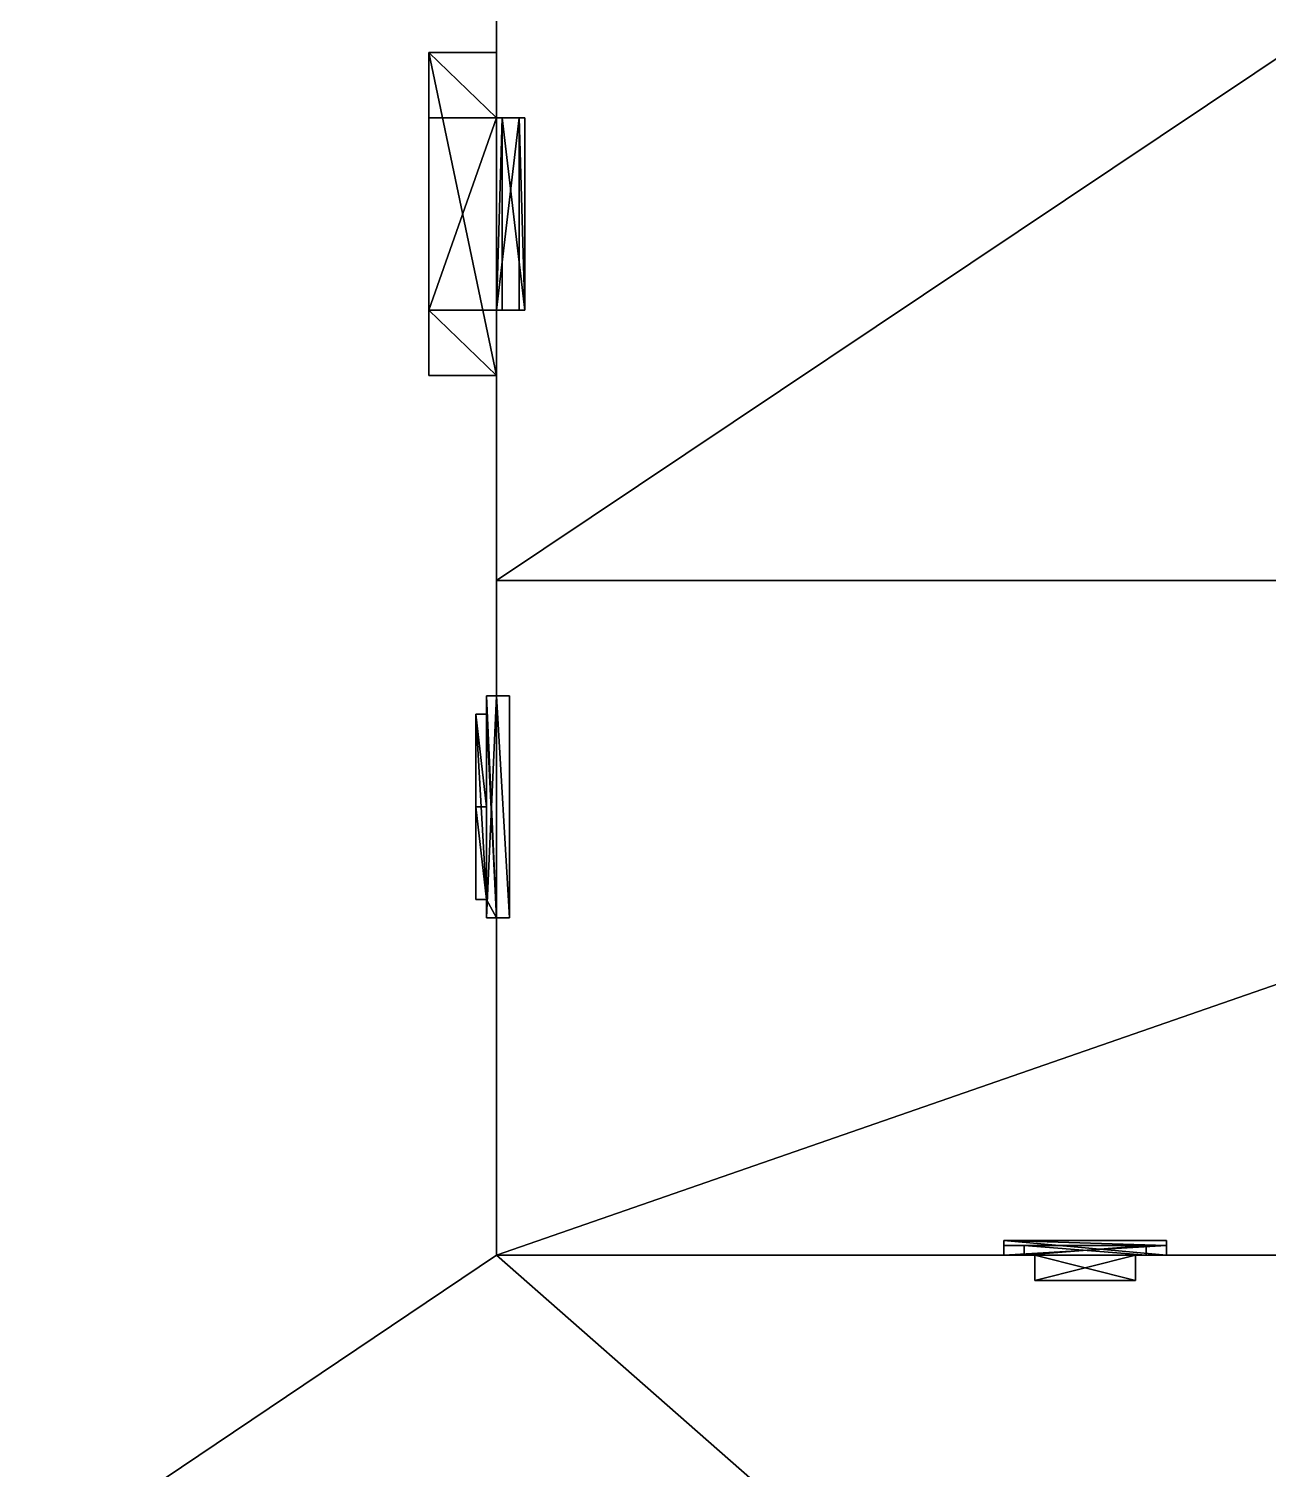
# Model space of a CAD drawing. Header units: metres. Extents: x -124 to 108, y 0 to 201.
# Drawn here: x 27.49 to 31.83, y 5.23 to 10.28 of the extents above; entities that cross this region are included whole.
import ezdxf

# ---------------------------------------------------------------- set-up
doc = ezdxf.new("R2010")
doc.units = ezdxf.units.M
doc.layers.get('0').update_dxf_attribs({"true_color": 0xff5454})

# ---------------------------------------------------------------- blocks, each defined once
blk = doc.blocks.new('window_iii')
for p, q in [((0, 1.1557), (0, 0.0603)), ((0, 1.1557, 0.0333), (0, 0.0603, 0.0333)), ((0, 1.1557), (0, 1.1557, 0.0333)), ((0.5699, 1.1557, 0.0333), (0, 1.1557, 0.0333)), ((0.5699, 1.1557), (0, 1.1557)), ((0.5699, 0.0603, 0.0333), (0.5699, 1.1557, 0.0333)), ((0.5699, 0.0603), (0.5699, 1.1557)), ((0.5699, 1.1557), (0.5699, 1.1557, 0.0333)), ((0.4986, 1.0844, 0.0333), (0.0713, 1.0844, 0.0333)), ((0.0713, 1.0844, 0.0333), (0.0713, 1.0844)), ((0.4986, 1.0844), (0.0713, 1.0844)), ((0.0713, 1.0844, 0.0333), (0.0713, 0.1316, 0.0333)), ((0.0713, 1.0844), (0.0713, 0.1316)), ((0.4986, 1.0844, 0.0333), (0.4986, 1.0844)), ((0.4986, 0.1316), (0.4986, 1.0844)), ((0.1086, 1.0471, -0.0889), (0.1086, 0.6453, -0.0889)), ((0.1086, 1.0471, -0.0889), (0.1086, 1.0471)), ((0.1086, 1.0471), (0.1086, 0.6453)), ((0.4613, 1.0471), (0.1086, 1.0471)), ((0.4613, 1.0471, -0.0889), (0.1086, 1.0471, -0.0889)), ((0.4613, 0.6453), (0.4613, 1.0471)), ((0.4613, 1.0471, -0.0889), (0.4613, 1.0471)), ((0.4613, 0.6453, -0.0889), (0.4613, 1.0471, -0.0889)), ((0.1086, 0.6453, -0.0889), (0.1086, 0.6453)), ((0.1086, 0.6453), (0.4613, 0.6453)), ((0.1086, 0.6453, -0.0889), (0.4613, 0.6453, -0.0889)), ((0.4613, 0.6453, -0.0889), (0.4613, 0.6453)), ((0.1086, 0.5707, -0.0889), (0.1086, 0.1689, -0.0889)), ((0.1086, 0.5707, -0.0889), (0.1086, 0.5707)), ((0.1086, 0.5707), (0.1086, 0.1689)), ((0.4613, 0.5707), (0.1086, 0.5707)), ((0.4613, 0.5707, -0.0889), (0.1086, 0.5707, -0.0889)), ((0.4613, 0.1689), (0.4613, 0.5707)), ((0.4613, 0.1689, -0.0889), (0.4613, 0.5707, -0.0889)), ((0.4613, 0.5707, -0.0889), (0.4613, 0.5707)), ((0.1086, 0.1689, -0.0889), (0.1086, 0.1689)), ((0.1086, 0.1689, -0.0889), (0.4613, 0.1689, -0.0889)), ((0.1086, 0.1689), (0.4613, 0.1689)), ((0.4613, 0.1689, -0.0889), (0.4613, 0.1689)), ((0.0713, 0.1316, 0.0333), (0.4986, 0.1316, 0.0333)), ((0.0713, 0.1316), (0.4986, 0.1316)), ((0.0713, 0.1316, 0.0333), (0.0713, 0.1316)), ((0.4986, 0.1316, 0.0333), (0.4986, 0.1316)), ((0, 0.0603), (0, 0)), ((0, 0.0603, 0.0333), (0, 0, 0.0508)), ((0, 0.0603, 0.0333), (0.5699, 0.0603, 0.0333)), ((0, 0.0603), (0.5699, 0.0603)), ((0.5699, 0.0603, 0.0333), (0.5699, 0, 0.0508)), ((0.5699, 0.0603), (0.5699, 0)), ((0, 0), (0, 0, 0.0508)), ((0, 0, 0.0508), (0.5699, 0, 0.0508)), ((0, 0), (0.5699, 0)), ((0.5699, 0), (0.5699, 0, 0.0508))]:
    blk.add_line(p, q)
at = {"color": 45, "true_color": 0xaa8f5f}
blk.add_line((0.4986, 0.1316, 0.0333), (0.4986, 1.0844, 0.0333), dxfattribs=at)
mesh = blk.add_polyface(dxfattribs=at)
corners = [(0, 0.0603, 0.0333), (0, 0), (0, 0, 0.0508), (0, 0.0603), (0, 1.1557, 0.0333), (0, 1.1557)]
mesh.append_faces([[corners[k] for k in face] for face in [(0, 1, 2), (3, 4, 5)]], dxfattribs={"vtx0": -1, "color": 45})
mesh.append_faces([[corners[k] for k in face] for face in [(1, 0, 3)]], dxfattribs={"vtx0": -1, "vtx1": -1, "color": 45})
mesh.append_faces([[corners[k] for k in face] for face in [(3, 0, 4)]], dxfattribs={"vtx0": -1, "vtx2": -1, "color": 45})
mesh = blk.add_polyface(dxfattribs=at)
corners = [(0, 0.0603, 0.0333), (0.0713, 0.1316, 0.0333), (0, 1.1557, 0.0333), (0.5699, 0.0603, 0.0333), (0.4986, 0.1316, 0.0333), (0.4986, 1.0844, 0.0333), (0.0713, 1.0844, 0.0333), (0.5699, 1.1557, 0.0333)]
mesh.append_faces([[corners[k] for k in face] for face in [(0, 1, 2), (1, 3, 4), (4, 3, 5), (2, 6, 7), (6, 2, 1), (7, 5, 3)]], dxfattribs={"vtx0": -1, "vtx1": -1, "color": 45})
mesh.append_faces([[corners[k] for k in face] for face in [(1, 0, 3), (7, 6, 5)]], dxfattribs={"vtx0": -1, "vtx2": -1, "color": 45})
mesh = blk.add_polyface(dxfattribs=at)
corners = [(0, 1.1557, 0.0333), (0.5699, 1.1557), (0, 1.1557), (0.5699, 1.1557, 0.0333)]
mesh.append_faces([[corners[k] for k in face] for face in [(0, 1, 2), (1, 0, 3)]], dxfattribs={"vtx0": -1, "color": 45})
mesh = blk.add_polyface(dxfattribs=at)
corners = [(0.5699, 0.0603), (0.5699, 0, 0.0508), (0.5699, 0), (0.5699, 0.0603, 0.0333), (0.5699, 1.1557), (0.5699, 1.1557, 0.0333)]
mesh.append_faces([[corners[k] for k in face] for face in [(0, 1, 2), (3, 4, 5)]], dxfattribs={"vtx0": -1, "color": 45})
mesh.append_faces([[corners[k] for k in face] for face in [(1, 0, 3)]], dxfattribs={"vtx0": -1, "vtx1": -1, "color": 45})
mesh.append_faces([[corners[k] for k in face] for face in [(3, 0, 4)]], dxfattribs={"vtx0": -1, "vtx2": -1, "color": 45})
mesh = blk.add_polyface(dxfattribs=at)
corners = [(0.4986, 1.0844, 0.0333), (0.0713, 1.0844), (0.4986, 1.0844), (0.0713, 1.0844, 0.0333)]
mesh.append_faces([[corners[k] for k in face] for face in [(0, 1, 2), (1, 0, 3)]], dxfattribs={"vtx0": -1, "color": 45})
at = {"color": 29, "true_color": 0x423123}
mesh = blk.add_polyface(dxfattribs=at)
corners = [(0.0713, 0.1316), (0.1086, 0.1689), (0.0713, 1.0844), (0.4986, 0.1316), (0.4613, 0.1689), (0.4613, 0.5707), (0.4613, 0.6453), (0.4613, 1.0471), (0.1086, 1.0471), (0.4986, 1.0844), (0.1086, 0.5707), (0.1086, 0.6453)]
mesh.append_faces([[corners[k] for k in face] for face in [(0, 1, 2), (1, 3, 4), (4, 3, 5), (6, 3, 7), (2, 8, 9), (8, 10, 11), (9, 7, 3), (5, 11, 10), (11, 5, 6)]], dxfattribs={"vtx0": -1, "vtx1": -1, "color": 29})
mesh.append_faces([[corners[k] for k in face] for face in [(5, 3, 6), (8, 2, 1)]], dxfattribs={"vtx0": -1, "vtx1": -1, "vtx2": -1, "color": 29})
mesh.append_faces([[corners[k] for k in face] for face in [(1, 0, 3), (8, 1, 10), (9, 8, 7)]], dxfattribs={"vtx0": -1, "vtx2": -1, "color": 29})
at = {"color": 45, "true_color": 0xaa8f5f}
mesh = blk.add_polyface(dxfattribs=at)
corners = [(0.0713, 1.0844), (0.0713, 0.1316, 0.0333), (0.0713, 0.1316), (0.0713, 1.0844, 0.0333)]
mesh.append_faces([[corners[k] for k in face] for face in [(0, 1, 2), (1, 0, 3)]], dxfattribs={"vtx0": -1, "color": 45})
mesh = blk.add_polyface(dxfattribs=at)
corners = [(0.4986, 1.0844, 0.0333), (0.4986, 0.1316), (0.4986, 0.1316, 0.0333), (0.4986, 1.0844)]
mesh.append_faces([[corners[k] for k in face] for face in [(0, 1, 2), (1, 0, 3)]], dxfattribs={"vtx0": -1, "color": 45})
at = {"color": 29, "true_color": 0x423123}
mesh = blk.add_polyface(dxfattribs=at)
corners = [(0.1086, 1.0471, -0.0889), (0.1086, 0.6453), (0.1086, 0.6453, -0.0889), (0.1086, 1.0471)]
mesh.append_faces([[corners[k] for k in face] for face in [(0, 1, 2), (1, 0, 3)]], dxfattribs={"vtx0": -1, "color": 29})
mesh = blk.add_polyface(dxfattribs=at)
corners = [(0.4613, 1.0471), (0.1086, 1.0471, -0.0889), (0.4613, 1.0471, -0.0889), (0.1086, 1.0471)]
mesh.append_faces([[corners[k] for k in face] for face in [(0, 1, 2), (1, 0, 3)]], dxfattribs={"vtx0": -1, "color": 29})
at = {"color": 28, "true_color": 0x130f0a}
mesh = blk.add_polyface(dxfattribs=at)
corners = [(0.4613, 0.6453, -0.0889), (0.1086, 1.0471, -0.0889), (0.1086, 0.6453, -0.0889), (0.4613, 1.0471, -0.0889)]
mesh.append_faces([[corners[k] for k in face] for face in [(0, 1, 2), (1, 0, 3)]], dxfattribs={"vtx0": -1, "color": 28})
at = {"color": 29, "true_color": 0x423123}
mesh = blk.add_polyface(dxfattribs=at)
corners = [(0.4613, 1.0471), (0.4613, 0.6453, -0.0889), (0.4613, 0.6453), (0.4613, 1.0471, -0.0889)]
mesh.append_faces([[corners[k] for k in face] for face in [(0, 1, 2), (1, 0, 3)]], dxfattribs={"vtx0": -1, "color": 29})
mesh = blk.add_polyface(dxfattribs=at)
corners = [(0.1086, 0.6453), (0.4613, 0.6453, -0.0889), (0.1086, 0.6453, -0.0889), (0.4613, 0.6453)]
mesh.append_faces([[corners[k] for k in face] for face in [(0, 1, 2), (1, 0, 3)]], dxfattribs={"vtx0": -1, "color": 29})
mesh = blk.add_polyface(dxfattribs=at)
corners = [(0.1086, 0.5707, -0.0889), (0.1086, 0.1689), (0.1086, 0.1689, -0.0889), (0.1086, 0.5707)]
mesh.append_faces([[corners[k] for k in face] for face in [(0, 1, 2), (1, 0, 3)]], dxfattribs={"vtx0": -1, "color": 29})
mesh = blk.add_polyface(dxfattribs=at)
corners = [(0.4613, 0.5707), (0.1086, 0.5707, -0.0889), (0.4613, 0.5707, -0.0889), (0.1086, 0.5707)]
mesh.append_faces([[corners[k] for k in face] for face in [(0, 1, 2), (1, 0, 3)]], dxfattribs={"vtx0": -1, "color": 29})
at = {"color": 28, "true_color": 0x130f0a}
mesh = blk.add_polyface(dxfattribs=at)
corners = [(0.4613, 0.1689, -0.0889), (0.1086, 0.5707, -0.0889), (0.1086, 0.1689, -0.0889), (0.4613, 0.5707, -0.0889)]
mesh.append_faces([[corners[k] for k in face] for face in [(0, 1, 2), (1, 0, 3)]], dxfattribs={"vtx0": -1, "color": 28})
at = {"color": 29, "true_color": 0x423123}
mesh = blk.add_polyface(dxfattribs=at)
corners = [(0.4613, 0.5707), (0.4613, 0.1689, -0.0889), (0.4613, 0.1689), (0.4613, 0.5707, -0.0889)]
mesh.append_faces([[corners[k] for k in face] for face in [(0, 1, 2), (1, 0, 3)]], dxfattribs={"vtx0": -1, "color": 29})
mesh = blk.add_polyface(dxfattribs=at)
corners = [(0.1086, 0.1689), (0.4613, 0.1689, -0.0889), (0.1086, 0.1689, -0.0889), (0.4613, 0.1689)]
mesh.append_faces([[corners[k] for k in face] for face in [(0, 1, 2), (1, 0, 3)]], dxfattribs={"vtx0": -1, "color": 29})
at = {"color": 45, "true_color": 0xaa8f5f}
mesh = blk.add_polyface(dxfattribs=at)
corners = [(0.0713, 0.1316, 0.0333), (0.4986, 0.1316), (0.0713, 0.1316), (0.4986, 0.1316, 0.0333)]
mesh.append_faces([[corners[k] for k in face] for face in [(0, 1, 2), (1, 0, 3)]], dxfattribs={"vtx0": -1, "color": 45})
mesh = blk.add_polyface(dxfattribs=at)
corners = [(0.5699, 0), (0, 0.0603), (0, 0), (0.5699, 0.0603)]
mesh.append_faces([[corners[k] for k in face] for face in [(0, 1, 2), (1, 0, 3)]], dxfattribs={"vtx0": -1, "color": 45})
mesh = blk.add_polyface(dxfattribs=at)
corners = [(0.5699, 0, 0.0508), (0, 0.0603, 0.0333), (0, 0, 0.0508), (0.5699, 0.0603, 0.0333)]
mesh.append_faces([[corners[k] for k in face] for face in [(0, 1, 2), (1, 0, 3)]], dxfattribs={"vtx0": -1, "color": 45})
mesh = blk.add_polyface(dxfattribs=at)
corners = [(0.5699, 0, 0.0508), (0, 0), (0.5699, 0), (0, 0, 0.0508)]
mesh.append_faces([[corners[k] for k in face] for face in [(0, 1, 2), (1, 0, 3)]], dxfattribs={"vtx0": -1, "color": 45})
blk = doc.blocks.new('dorTruncated')
at = {"color": 37, "true_color": 0x7b6641}
blk.add_line((0.2286, 2.3257), (0.2286, 2.5854, 0.0206), dxfattribs=at)
for p, q in [((0.2286, 2.5854, 0.0206), (0.9017, 2.5854, 0.0206)), ((0.2286, 2.5854, 0.0206), (0.2286, 2.5792, 0.0997)), ((0.2286, 2.3257, 0.0796), (0.2286, 2.5792, 0.0997)), ((0.2286, 2.5792, 0.0997), (0.9017, 2.5792, 0.0997)), ((0.9017, 2.5854, 0.0206), (0.9017, 2.3257)), ((0.9017, 2.5854, 0.0206), (0.9017, 2.5792, 0.0997)), ((0.9017, 2.5792, 0.0997), (0.9017, 2.3257, 0.0796)), ((0.2286, 2.3257), (0, 0)), ((0.2286, 2.3257, -0.2365), (0, 0, -0.2365)), ((0.2286, 2.3257), (0.9017, 2.3257)), ((0.2286, 2.3257), (0.2286, 2.3257, -0.2365)), ((0.9017, 2.3257, -0.2365), (0.2286, 2.3257, -0.2365)), ((0.2286, 2.3257), (0.2286, 2.3257, 0.0796)), ((0.9017, 2.3257, 0.0796), (0.2286, 2.3257, 0.0796)), ((1.1303, 0), (0.9017, 2.3257)), ((0.9017, 2.3257), (0.9017, 2.3257, -0.2365)), ((1.1303, 0, -0.2365), (0.9017, 2.3257, -0.2365)), ((0.9017, 2.3257), (0.9017, 2.3257, 0.0796)), ((0, 0), (1.1303, 0)), ((0, 0), (0, 0, -0.2365)), ((0, 0, -0.2365), (1.1303, 0, -0.2365)), ((1.1303, 0), (1.1303, 0, -0.2365))]:
    blk.add_line(p, q)
mesh = blk.add_polyface()
corners = [(0.9017, 2.5854, 0.0206), (0.2286, 2.3257), (0.2286, 2.5854, 0.0206), (0.9017, 2.3257)]
mesh.append_faces([[corners[k] for k in face] for face in [(0, 1, 2), (1, 0, 3)]], dxfattribs={"vtx0": -1})
mesh = blk.add_polyface(dxfattribs=at)
corners = [(0.2286, 2.3257, 0.0796), (0.2286, 2.5854, 0.0206), (0.2286, 2.3257), (0.2286, 2.5792, 0.0997)]
mesh.append_faces([[corners[k] for k in face] for face in [(0, 1, 2), (1, 0, 3)]], dxfattribs={"vtx0": -1, "color": 37})
mesh = blk.add_polyface(dxfattribs=at)
corners = [(0.2286, 2.5792, 0.0997), (0.9017, 2.5854, 0.0206), (0.2286, 2.5854, 0.0206), (0.9017, 2.5792, 0.0997)]
mesh.append_faces([[corners[k] for k in face] for face in [(0, 1, 2), (1, 0, 3)]], dxfattribs={"vtx0": -1, "color": 37})
mesh = blk.add_polyface(dxfattribs=at)
corners = [(0.9017, 2.3257, 0.0796), (0.2286, 2.5792, 0.0997), (0.2286, 2.3257, 0.0796), (0.9017, 2.5792, 0.0997)]
mesh.append_faces([[corners[k] for k in face] for face in [(0, 1, 2), (1, 0, 3)]], dxfattribs={"vtx0": -1, "color": 37})
mesh = blk.add_polyface(dxfattribs=at)
corners = [(0.9017, 2.5854, 0.0206), (0.9017, 2.3257, 0.0796), (0.9017, 2.3257), (0.9017, 2.5792, 0.0997)]
mesh.append_faces([[corners[k] for k in face] for face in [(0, 1, 2), (1, 0, 3)]], dxfattribs={"vtx0": -1, "color": 37})
at = {"color": 45, "true_color": 0x9b7d59}
mesh = blk.add_polyface(dxfattribs=at)
corners = [(0.2286, 2.3257, -0.2365), (0, 0), (0, 0, -0.2365), (0.2286, 2.3257)]
mesh.append_faces([[corners[k] for k in face] for face in [(0, 1, 2), (1, 0, 3)]], dxfattribs={"vtx0": -1, "color": 45})
at = {"color": 18, "true_color": 0x000000}
mesh = blk.add_polyface(dxfattribs=at)
corners = [(1.1303, 0, -0.2365), (0.2286, 2.3257, -0.2365), (0, 0, -0.2365), (0.9017, 2.3257, -0.2365)]
mesh.append_faces([[corners[k] for k in face] for face in [(0, 1, 2), (1, 0, 3)]], dxfattribs={"vtx0": -1, "color": 18})
at = {"color": 37, "true_color": 0x7b6641}
mesh = blk.add_polyface(dxfattribs=at)
corners = [(0.9017, 2.3257), (0.2286, 2.3257, -0.2365), (0.9017, 2.3257, -0.2365), (0.2286, 2.3257)]
mesh.append_faces([[corners[k] for k in face] for face in [(0, 1, 2), (1, 0, 3)]], dxfattribs={"vtx0": -1, "color": 37})
mesh = blk.add_polyface(dxfattribs=at)
corners = [(0.9017, 2.3257, 0.0796), (0.2286, 2.3257), (0.9017, 2.3257), (0.2286, 2.3257, 0.0796)]
mesh.append_faces([[corners[k] for k in face] for face in [(0, 1, 2), (1, 0, 3)]], dxfattribs={"vtx0": -1, "color": 37})
at = {"color": 45, "true_color": 0x9b7d59}
mesh = blk.add_polyface(dxfattribs=at)
corners = [(0.9017, 2.3257), (1.1303, 0, -0.2365), (1.1303, 0), (0.9017, 2.3257, -0.2365)]
mesh.append_faces([[corners[k] for k in face] for face in [(0, 1, 2), (1, 0, 3)]], dxfattribs={"vtx0": -1, "color": 45})
mesh = blk.add_polyface(dxfattribs=at)
corners = [(0, 0), (1.1303, 0, -0.2365), (0, 0, -0.2365), (1.1303, 0)]
mesh.append_faces([[corners[k] for k in face] for face in [(0, 1, 2), (1, 0, 3)]], dxfattribs={"vtx0": -1, "color": 45})
blk = doc.blocks.new('door_ii')
for p, q in [((0, 2.0383), (0, 1.962)), ((0, 2.0383), (0, 2.0383, 0.046)), ((0, 1.962), (0, 2.0383, 0.046)), ((0.7777, 1.962), (0.7777, 2.0383)), ((0.7777, 2.0383), (0.7777, 2.0383, 0.046)), ((0.7777, 1.962), (0.7777, 2.0383, 0.046)), ((0.7777, 1.962, -0.0349), (0, 1.962, -0.0349)), ((0, 1.962, -0.0349), (0, 0, -0.0349)), ((0, 1.962), (0, 0)), ((0, 1.962), (0, 1.962, -0.0349)), ((0, 1.962), (0.7777, 1.962)), ((0.3889, 1.9314, -0.0714), (0.0643, 1.6068, -0.0714)), ((0.3889, 1.9314, -0.0349), (0.0643, 1.6068, -0.0349)), ((0.7134, 1.6068, -0.0714), (0.3889, 1.9314, -0.0714)), ((0.7134, 1.6068, -0.0349), (0.3889, 1.9314, -0.0349)), ((0.3889, 1.9314, -0.0714), (0.3889, 1.9314, -0.0349)), ((0.7777, 0, -0.0349), (0.7777, 1.962, -0.0349)), ((0.7777, 0), (0.7777, 1.962)), ((0.7777, 1.962), (0.7777, 1.962, -0.0349)), ((0.0643, 1.6068, -0.0714), (0.0643, 0, -0.0714)), ((0.0643, 1.6068, -0.0714), (0.0643, 1.6068, -0.0349)), ((0.0643, 1.6068, -0.0349), (0.0643, 0, -0.0349)), ((0.7134, 0, -0.0714), (0.7134, 1.6068, -0.0714)), ((0.7134, 0, -0.0349), (0.7134, 1.6068, -0.0349)), ((0.7134, 1.6068, -0.0714), (0.7134, 1.6068, -0.0349)), ((0, 0, -0.0349), (0.0643, 0, -0.0349)), ((0, 0), (0.7777, 0)), ((0, 0), (0, 0, -0.0349)), ((0.0643, 0, -0.0714), (0.0643, 0, -0.0349)), ((0.0643, 0, -0.0714), (0.7134, 0, -0.0714)), ((0.7134, 0, -0.0714), (0.7134, 0, -0.0349)), ((0.7134, 0, -0.0349), (0.7777, 0, -0.0349)), ((0.7777, 0), (0.7777, 0, -0.0349))]:
    blk.add_line(p, q)
at = {"color": 35, "true_color": 0x927150}
for p, q in [((0.7777, 2.0383), (0, 2.0383)), ((0.7777, 2.0383, 0.046), (0, 2.0383, 0.046))]:
    blk.add_line(p, q, dxfattribs=at)
at = {"color": 45, "true_color": 0xaa8f5f}
mesh = blk.add_polyface(dxfattribs=at)
corners = [(0, 2.0383), (0, 1.962), (0, 2.0383, 0.046)]
mesh.append_faces([[corners[k] for k in face] for face in [(0, 1, 2)]], dxfattribs={"color": 45})
mesh = blk.add_polyface(dxfattribs=at)
corners = [(0, 2.0383, 0.046), (0.7777, 2.0383), (0, 2.0383), (0.7777, 2.0383, 0.046)]
mesh.append_faces([[corners[k] for k in face] for face in [(0, 1, 2), (1, 0, 3)]], dxfattribs={"vtx0": -1, "color": 45})
at = {"color": 35, "true_color": 0x927150}
mesh = blk.add_polyface(dxfattribs=at)
corners = [(0.7777, 1.962), (0, 2.0383, 0.046), (0, 1.962), (0.7777, 2.0383, 0.046)]
mesh.append_faces([[corners[k] for k in face] for face in [(0, 1, 2), (1, 0, 3)]], dxfattribs={"vtx0": -1, "color": 35})
at = {"color": 45, "true_color": 0xaa8f5f}
mesh = blk.add_polyface(dxfattribs=at)
corners = [(0.7777, 2.0383, 0.046), (0.7777, 1.962), (0.7777, 2.0383)]
mesh.append_faces([[corners[k] for k in face] for face in [(0, 1, 2)]], dxfattribs={"color": 45})
mesh = blk.add_polyface(dxfattribs=at)
corners = [(0.7777, 0, -0.0349), (0.7134, 1.6068, -0.0349), (0.7134, 0, -0.0349), (0.0643, 0, -0.0349), (0, 1.962, -0.0349), (0, 0, -0.0349), (0.0643, 1.6068, -0.0349), (0.3889, 1.9314, -0.0349), (0.7777, 1.962, -0.0349)]
mesh.append_faces([[corners[k] for k in face] for face in [(0, 1, 2), (3, 4, 5)]], dxfattribs={"vtx0": -1, "color": 45})
mesh.append_faces([[corners[k] for k in face] for face in [(4, 7, 8), (8, 1, 0)]], dxfattribs={"vtx0": -1, "vtx1": -1, "color": 45})
mesh.append_faces([[corners[k] for k in face] for face in [(4, 3, 6), (4, 6, 7), (8, 7, 1)]], dxfattribs={"vtx0": -1, "vtx2": -1, "color": 45})
mesh = blk.add_polyface(dxfattribs=at)
corners = [(0.7777, 1.962), (0, 1.962, -0.0349), (0.7777, 1.962, -0.0349), (0, 1.962)]
mesh.append_faces([[corners[k] for k in face] for face in [(0, 1, 2), (1, 0, 3)]], dxfattribs={"vtx0": -1, "color": 45})
mesh = blk.add_polyface(dxfattribs=at)
corners = [(0, 1.962, -0.0349), (0, 0), (0, 0, -0.0349), (0, 1.962)]
mesh.append_faces([[corners[k] for k in face] for face in [(0, 1, 2), (1, 0, 3)]], dxfattribs={"vtx0": -1, "color": 45})
mesh = blk.add_polyface(dxfattribs=at)
corners = [(0.3889, 1.9314, -0.0714), (0.0643, 1.6068, -0.0349), (0.0643, 1.6068, -0.0714), (0.3889, 1.9314, -0.0349)]
mesh.append_faces([[corners[k] for k in face] for face in [(0, 1, 2), (1, 0, 3)]], dxfattribs={"vtx0": -1, "color": 45})
at = {"color": 28, "true_color": 0x130f0a}
mesh = blk.add_polyface(dxfattribs=at)
corners = [(0.7134, 0, -0.0714), (0.0643, 1.6068, -0.0714), (0.0643, 0, -0.0714), (0.3889, 1.9314, -0.0714), (0.7134, 1.6068, -0.0714)]
mesh.append_faces([[corners[k] for k in face] for face in [(0, 1, 2), (3, 0, 4)]], dxfattribs={"vtx0": -1, "color": 28})
mesh.append_faces([[corners[k] for k in face] for face in [(1, 0, 3)]], dxfattribs={"vtx0": -1, "vtx1": -1, "color": 28})
at = {"color": 45, "true_color": 0xaa8f5f}
mesh = blk.add_polyface(dxfattribs=at)
corners = [(0.3889, 1.9314, -0.0349), (0.7134, 1.6068, -0.0714), (0.7134, 1.6068, -0.0349), (0.3889, 1.9314, -0.0714)]
mesh.append_faces([[corners[k] for k in face] for face in [(0, 1, 2), (1, 0, 3)]], dxfattribs={"vtx0": -1, "color": 45})
mesh = blk.add_polyface(dxfattribs=at)
corners = [(0.7777, 1.962), (0.7777, 0, -0.0349), (0.7777, 0), (0.7777, 1.962, -0.0349)]
mesh.append_faces([[corners[k] for k in face] for face in [(0, 1, 2), (1, 0, 3)]], dxfattribs={"vtx0": -1, "color": 45})
mesh = blk.add_polyface(dxfattribs=at)
corners = [(0.0643, 1.6068, -0.0714), (0.0643, 0, -0.0349), (0.0643, 0, -0.0714), (0.0643, 1.6068, -0.0349)]
mesh.append_faces([[corners[k] for k in face] for face in [(0, 1, 2), (1, 0, 3)]], dxfattribs={"vtx0": -1, "color": 45})
mesh = blk.add_polyface(dxfattribs=at)
corners = [(0.7134, 1.6068, -0.0349), (0.7134, 0, -0.0714), (0.7134, 0, -0.0349), (0.7134, 1.6068, -0.0714)]
mesh.append_faces([[corners[k] for k in face] for face in [(0, 1, 2), (1, 0, 3)]], dxfattribs={"vtx0": -1, "color": 45})
mesh = blk.add_polyface(dxfattribs=at)
corners = [(0, 0), (0.0643, 0, -0.0349), (0, 0, -0.0349), (0.7134, 0, -0.0349), (0.7777, 0, -0.0349), (0.7777, 0), (0.7134, 0, -0.0714), (0.0643, 0, -0.0714)]
mesh.append_faces([[corners[k] for k in face] for face in [(0, 1, 2), (4, 0, 5), (1, 6, 7)]], dxfattribs={"vtx0": -1, "color": 45})
mesh.append_faces([[corners[k] for k in face] for face in [(3, 0, 4), (6, 1, 3)]], dxfattribs={"vtx0": -1, "vtx1": -1, "color": 45})
mesh.append_faces([[corners[k] for k in face] for face in [(1, 0, 3)]], dxfattribs={"vtx0": -1, "vtx1": -1, "vtx2": -1, "color": 45})
blk = doc.blocks.new('Component_1')
for p, q in [((29.1243, 8.345), (29.1243, 12.8996)), ((29.1243, 5.9828, 21.6551), (29.1243, 12.8996, 21.6551)), ((29.1243, 8.345), (56.2283, 8.345)), ((35.9315, 8.345, 8.9916), (29.1243, 8.345, 8.9916)), ((29.1243, 8.345), (29.1243, 8.345, 8.9916)), ((29.1243, 8.345, 8.9916), (29.1243, 5.9828, 8.9916)), ((35.9315, 5.9828, 21.6551), (29.1243, 5.9828, 21.6551)), ((29.1243, 5.9828, 8.9916), (29.1243, 5.9828, 21.6551)), ((35.9315, 5.9828, 8.9916), (29.1243, 5.9828, 8.9916))]:
    blk.add_line(p, q)
at = {"extrusion": (1, 0, 0)}
for name, p in [('dorTruncated', (9.0637, 0, 29.1243)), ('door_ii', (7.1639, 8.9916, 29.1243))]:
    blk.add_blockref(name, p, dxfattribs=at)
at = {"extrusion": (0, 1, 0)}
blk.add_blockref('window_iii', (-31.4715, 15.0254, 5.9828), dxfattribs=at)
mesh = blk.add_polyface()
corners = [(98.8638, 30.9094), (89.7246, 8.9741), (87.5479, 30.9094), (96.8166, 14.0938), (98.4961, 14.0938), (98.4961, 12.4142), (96.8166, 12.4142), (101.2657, 8.9741), (98.8638, 23.1046), (101.2657, 23.1046), (-20.4883, 200.884), (-36.2436, 166.56), (-36.2436, 200.884), (-62.7983, 120.0462), (-62.7983, 166.56), (-62.7983, 96.8369), (-62.7983, 69.0721), (28.0829, 69.0721), (-20.4883, 166.56), (4.4317, 132.3), (4.4317, 166.56), (28.0829, 132.3), (28.0829, 88.4306), (52.9352, 88.4306), (28.0829, 66.4607), (35.9315, 66.4607), (35.9315, 59.9298), (58.5118, 70.2663), (71.2137, 59.9298), (58.5118, 82.925), (78.994, 70.2663), (71.2137, 47.1726), (86.7108, 98.9359), (52.9352, 98.9359), (78.994, 82.925), (35.9315, 45.5423), (35.9315, 47.1726), (35.9315, 32.3853), (35.9315, 12.8996), (56.2283, 30.6197), (71.0143, 30.6197), (71.0143, 7.874), (89.7246, 7.874), (86.7108, 60.8021), (87.5479, 60.8021), (29.1243, 8.345), (29.1243, 12.8996), (56.2283, 8.345), (30.8642, 32.3853), (30.8642, 45.5423), (-93.4757, 160.2962), (-109.8283, 96.8369), (-109.8283, 160.2962), (-93.4757, 120.0462)]
mesh.append_faces([[corners[k] for k in face] for face in [(7, 8, 9), (10, 11, 12), (11, 13, 14), (19, 18, 20), (32, 23, 33), (31, 35, 36), (2, 43, 44), (38, 45, 46), (35, 48, 49), (50, 51, 52)]], dxfattribs={"vtx0": -1})
mesh.append_faces([[corners[k] for k in face] for face in [(0, 1, 2), (3, 0, 4), (4, 0, 5), (1, 6, 7), (6, 1, 3), (8, 5, 0), (15, 11, 16), (16, 11, 17), (18, 11, 10), (17, 23, 24), (24, 23, 25), (25, 23, 26), (26, 27, 28), (27, 23, 29), (28, 30, 31), (29, 32, 34), (34, 32, 30), (37, 31, 38), (39, 31, 40), (40, 31, 41), (41, 31, 42), (43, 30, 32), (42, 2, 1), (45, 38, 47), (47, 38, 39), (48, 35, 37), (51, 53, 15)]], dxfattribs={"vtx0": -1, "vtx1": -1})
mesh.append_faces([[corners[k] for k in face] for face in [(1, 0, 3), (7, 5, 8), (13, 11, 15), (17, 11, 18), (17, 18, 19), (26, 23, 27), (23, 32, 29), (35, 31, 37), (38, 31, 39), (42, 31, 30), (42, 30, 2), (2, 30, 43)]], dxfattribs={"vtx0": -1, "vtx1": -1, "vtx2": -1})
mesh.append_faces([[corners[k] for k in face] for face in [(7, 6, 5), (17, 19, 21), (17, 21, 22), (17, 22, 23), (28, 27, 30), (51, 50, 53), (15, 53, 13)]], dxfattribs={"vtx0": -1, "vtx2": -1})
mesh = blk.add_polyface()
corners = [(29.1243, 12.8996, 21.6551), (20.2343, 0, 21.6551), (20.2343, 12.8996, 21.6551), (29.1243, 5.9828, 21.6551), (35.9315, 0, 21.6551), (35.9315, 5.9828, 21.6551)]
mesh.append_faces([[corners[k] for k in face] for face in [(0, 1, 2), (4, 3, 5)]], dxfattribs={"vtx0": -1})
mesh.append_faces([[corners[k] for k in face] for face in [(1, 3, 4)]], dxfattribs={"vtx0": -1, "vtx1": -1})
mesh.append_faces([[corners[k] for k in face] for face in [(1, 0, 3)]], dxfattribs={"vtx0": -1, "vtx2": -1})
mesh = blk.add_polyface()
corners = [(29.1243, 10.3606, 8.4914), (29.1243, 10.3928, 11.489), (29.1243, 10.9083, 8.4914), (29.1243, 10.3928, 12.3752), (29.1243, 10.9405, 11.489), (29.1243, 10.9083, 7.6053), (29.1243, 10.4392, 14.9955), (29.1243, 10.9405, 12.3752), (29.1243, 10.4392, 15.8817), (29.1243, 10.9869, 14.9955), (29.1243, 10.5333, 18.1357), (29.1243, 10.9869, 15.8817), (29.1243, 10.5333, 19.0219), (29.1243, 11.081, 18.1357), (29.1243, 5.9828, 21.6551), (29.1243, 5.9828, 8.9916), (29.1243, 12.8996, 21.6551), (29.1243, 7.1639, 11.0299), (29.1243, 7.9417, 11.0299), (29.1243, 7.9417, 10.9536), (29.1243, 7.9417, 8.9916), (29.1243, 8.345, 8.9916), (29.1243, 8.345), (29.1243, 9.0637), (29.1243, 9.2923, 2.3257), (29.1243, 9.9654, 2.3257), (29.1243, 10.194), (29.1243, 11.081, 19.0219), (29.1243, 11.2256, 2.537), (29.1243, 11.3716, 2.537), (29.1243, 11.3716, 1.5829), (29.1243, 11.4621, 2.537), (29.1243, 11.6082, 2.537), (29.1243, 11.6082, 1.5829), (29.1243, 11.2256, 1.5829), (29.1243, 12.8996), (29.1243, 10.3606, 7.6053), (29.1243, 11.4621, 1.5829), (29.1243, 12.8996, 14.9495), (29.1243, 7.1639, 8.9916), (29.1243, 7.1639, 10.9536)]
mesh.append_faces([[corners[k] for k in face] for face in [(35, 16, 38), (39, 17, 40)]], dxfattribs={"vtx0": -1})
mesh.append_faces([[corners[k] for k in face] for face in [(0, 1, 2), (1, 0, 3), (2, 4, 5), (3, 6, 7), (6, 3, 8), (7, 9, 4), (8, 10, 11), (10, 8, 12), (11, 13, 9), (14, 12, 15), (17, 12, 18), (18, 12, 19), (19, 12, 20), (20, 12, 21), (21, 12, 22), (22, 12, 23), (23, 12, 24), (24, 12, 25), (25, 8, 26), (12, 16, 27), (27, 16, 13), (28, 16, 29), (29, 16, 30), (31, 16, 32), (32, 16, 33), (26, 34, 35), (36, 26, 0), (34, 13, 28), (37, 30, 31)]], dxfattribs={"vtx0": -1, "vtx1": -1})
mesh.append_faces([[corners[k] for k in face] for face in [(15, 12, 17), (25, 12, 8), (26, 8, 3), (26, 3, 0), (13, 16, 28), (30, 16, 31), (34, 26, 36), (34, 5, 4), (34, 4, 9), (34, 9, 13), (35, 30, 37), (35, 33, 16)]], dxfattribs={"vtx0": -1, "vtx1": -1, "vtx2": -1})
mesh.append_faces([[corners[k] for k in face] for face in [(2, 1, 4), (7, 6, 9), (11, 10, 13), (12, 14, 16), (34, 36, 5), (35, 34, 30), (35, 37, 33), (17, 39, 15)]], dxfattribs={"vtx0": -1, "vtx2": -1})
mesh = blk.add_polyface()
corners = [(32.536, 8.345, 4.5593), (32.4712, 8.345, 4.3357), (32.536, 8.345, 4.3357), (56.2283, 8.345, 6.2468), (55.9438, 8.345), (56.2283, 8.345), (55.9438, 8.345, 2.3407), (55.4904, 8.345, 2.5783), (54.6513, 8.345, 2.5783), (53.5418, 8.345, 2.5783), (52.7028, 8.345, 2.5783), (51.5036, 8.345, 3.2293), (50.9336, 8.345, 3.2293), (37.8293, 8.345, 4.15), (37.7388, 8.345, 4.2405), (37.6741, 8.345, 4.2405), (37.6741, 8.345, 4.4641), (37.4967, 8.345, 4.6167), (32.7133, 8.345, 4.7119), (45.6603, 8.345, 11.13), (44.2699, 8.345, 8.2088), (45.6603, 8.345, 6.2468), (44.2699, 8.345, 8.2691), (44.2699, 8.345, 9.3645), (43.7, 8.345, 9.3645), (35.9315, 8.345, 8.9916), (43.7, 8.345, 8.2691), (35.9315, 8.345, 11.13), (40.2256, 8.345, 2.2928), (29.1243, 8.345), (40.2256, 8.345), (32.3807, 8.345, 3.2115), (29.1243, 8.345, 8.9916), (37.1641, 8.345, 3.1163), (37.8293, 8.345, 3.1163), (33.0459, 8.345, 3.2115), (32.3807, 8.345, 4.2452), (43.7, 8.345, 8.2088), (37.3194, 8.345, 4.4641), (37.2547, 8.345, 4.2405), (37.3194, 8.345, 4.2405), (33.0459, 8.345, 4.2452), (32.9554, 8.345, 4.3357), (32.8906, 8.345, 4.3357), (32.8906, 8.345, 4.5593), (37.1641, 8.345, 4.15), (41.1983, 8.345), (50.9336, 8.345, 2.0736), (41.1983, 8.345, 2.2928), (51.5036, 8.345, 2.0736), (50.9336, 8.345, 2.134), (52.2493, 8.345), (52.2493, 8.345, 2.3407), (51.5036, 8.345, 2.134), (54.1979, 8.345, 2.3407), (53.9953, 8.345), (54.1979, 8.345), (53.9953, 8.345, 2.3407)]
mesh.append_faces([[corners[k] for k in face] for face in [(0, 1, 2), (3, 4, 5), (28, 29, 30), (38, 39, 40), (54, 55, 56)]], dxfattribs={"vtx0": -1})
mesh.append_faces([[corners[k] for k in face] for face in [(4, 3, 6), (6, 3, 7), (7, 3, 8), (9, 3, 10), (11, 3, 12), (13, 3, 14), (14, 3, 15), (15, 3, 16), (16, 3, 17), (19, 20, 21), (20, 19, 22), (22, 19, 23), (23, 19, 24), (24, 25, 26), (25, 24, 27), (27, 24, 19), (29, 31, 32), (33, 28, 34), (31, 33, 35), (21, 18, 3), (37, 21, 20), (32, 26, 25), (41, 38, 42), (42, 38, 43), (43, 38, 44), (44, 17, 18), (45, 35, 33), (35, 45, 41), (46, 47, 48), (47, 46, 49), (48, 12, 28), (34, 12, 13), (51, 49, 46), (49, 52, 53), (53, 52, 11), (55, 54, 57), (57, 8, 9)]], dxfattribs={"vtx0": -1, "vtx1": -1})
mesh.append_faces([[corners[k] for k in face] for face in [(8, 3, 9), (10, 3, 11), (12, 3, 13), (17, 3, 18), (29, 28, 31), (31, 28, 33), (32, 1, 0), (32, 18, 21), (32, 21, 37), (39, 38, 41), (28, 12, 34)]], dxfattribs={"vtx0": -1, "vtx1": -1, "vtx2": -1})
mesh.append_faces([[corners[k] for k in face] for face in [(32, 31, 36), (32, 36, 1), (32, 0, 18), (32, 37, 26), (44, 38, 17), (41, 45, 39), (48, 47, 50), (48, 50, 12), (49, 51, 52), (11, 52, 10), (57, 54, 8)]], dxfattribs={"vtx0": -1, "vtx2": -1})
mesh = blk.add_polyface()
corners = [(35.9315, 8.345, 8.9916), (29.1243, 5.9828, 8.9916), (29.1243, 8.345, 8.9916), (35.9315, 5.9828, 8.9916)]
mesh.append_faces([[corners[k] for k in face] for face in [(0, 1, 2), (1, 0, 3)]], dxfattribs={"vtx0": -1})
mesh = blk.add_polyface()
corners = [(35.9315, 5.9828, 11.13), (35.1537, 5.9828, 11.0299), (35.9315, 5.9828, 11.0299), (35.9315, 5.9828, 21.6551), (34.375, 5.9828, 12.4531), (34.375, 5.9828, 12.5134), (34.375, 5.9828, 13.6088), (33.8051, 5.9828, 13.6088), (31.4715, 5.9828, 15.0254), (31.4715, 5.9828, 15.0857), (31.4715, 5.9828, 16.1811), (30.9016, 5.9828, 16.1811), (35.1537, 5.9828, 10.9536), (29.1243, 5.9828, 8.9916), (35.1537, 5.9828, 8.9916), (30.9016, 5.9828, 15.0254), (29.1243, 5.9828, 21.6551), (33.8051, 5.9828, 12.4531), (33.8051, 5.9828, 12.5134), (30.9016, 5.9828, 15.0857)]
mesh.append_faces([[corners[k] for k in face] for face in [(0, 1, 2), (12, 13, 14)]], dxfattribs={"vtx0": -1})
mesh.append_faces([[corners[k] for k in face] for face in [(3, 4, 0), (4, 3, 5), (5, 3, 6), (6, 3, 7), (8, 3, 9), (9, 3, 10), (10, 3, 11), (13, 15, 16), (17, 0, 4), (15, 7, 8), (16, 11, 3)]], dxfattribs={"vtx0": -1, "vtx1": -1})
mesh.append_faces([[corners[k] for k in face] for face in [(7, 3, 8), (13, 12, 15), (15, 1, 17), (17, 1, 0)]], dxfattribs={"vtx0": -1, "vtx1": -1, "vtx2": -1})
mesh.append_faces([[corners[k] for k in face] for face in [(15, 12, 1), (15, 17, 18), (15, 18, 7), (16, 15, 19), (16, 19, 11)]], dxfattribs={"vtx0": -1, "vtx2": -1})

msp = doc.modelspace()

# ---------------------------------------------------------------- block references
msp.add_blockref('Component_1', (0, 0))

doc.saveas('drawing.dxf')
